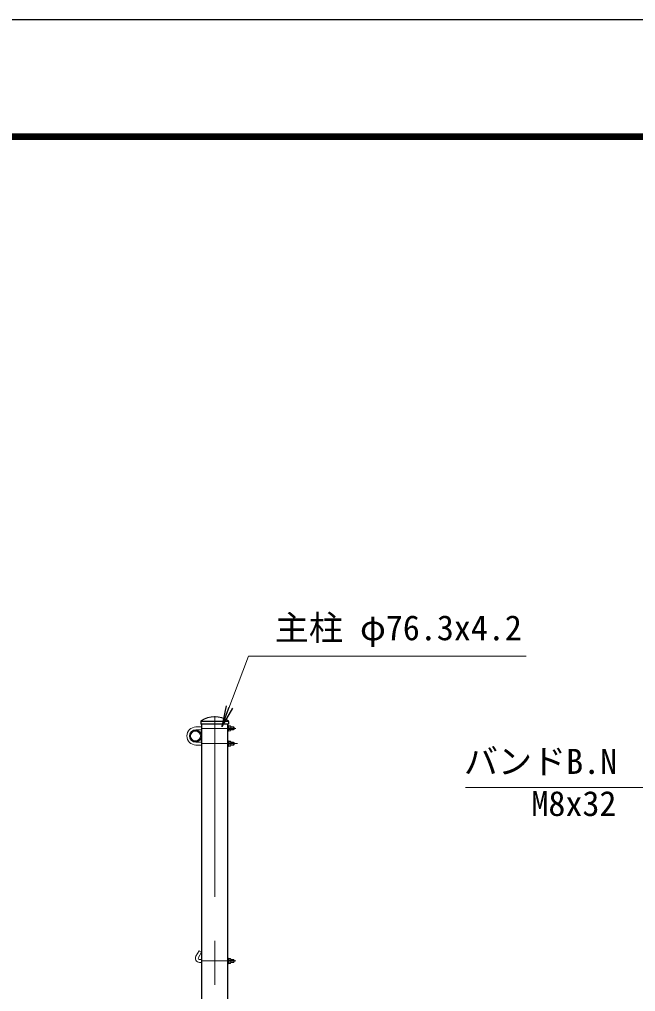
# Model space of a CAD drawing. Units: millimetres, scale not verified. Extents: x -6300 to 6300, y -4455 to 4455.
# Drawn here: x -878 to 900, y 1651 to 4455 of the extents above; entities that cross this region are included whole.
import ezdxf
from ezdxf.enums import TextEntityAlignment as Align

# ---------------------------------------------------------------- set-up
doc = ezdxf.new("R2010")
doc.units = ezdxf.units.MM
doc.header["$LTSCALE"] = 20
doc.linetypes.add('USER1', pattern=[50.8, 31.75, -6.35, 6.35, -6.35])
for name, color, linetype, lineweight in [('0-0_D-STR1', 1, 'Continuous', 25), ('0-1_D-STR3', 3, 'Continuous', 13), ('0-2_D-BMK', 2, 'USER1', 13), ('0-A_D-STR-TXT', 7, 'Continuous', 13), ('0-C_D-TTL', 7, 'Continuous', 25)]:
    doc.layers.add(name, color=color, linetype=linetype, lineweight=lineweight)
doc.layers.add('0-5_0', color=7, linetype='Continuous')
doc.styles.add('ＭＳ ゴシック', font='')
doc.styles.get('ＭＳ ゴシック').set_extended_font_data('MS Gothic')

# ---------------------------------------------------------------- blocks, each defined once
blk = doc.blocks.new('_Open')
at = {"layer": '0-5_0'}
blk.add_line((-20, 3.333), (0, 0), dxfattribs=at)
blk.add_lwpolyline([(-20, -3.333), (0, 0), (-20, 0)], dxfattribs=at)

msp = doc.modelspace()

# ---------------------------------------------------------------- linework, layer by layer
at = {"layer": '0-0_D-STR1'}
for p, q in [((-354.83, 2430.39), (-354.83, 2422.34)), ((-274.63, 2430.34), (-354.83, 2430.34)), ((-274.63, 2422.34), (-354.83, 2422.34)), ((-274.63, 2430.39), (-274.63, 2422.34))]:
    msp.add_line(p, q, dxfattribs=at)
msp.add_lwpolyline([(-352.88, 2422.34), (-352.88, -2124.66), (-276.58, -2124.66), (-276.58, 2422.34)], dxfattribs=at)
for radius in [17, 14.7]:
    msp.add_circle((-369.88, 2388.34), radius, dxfattribs=at)
for centre, radius, start, end in [((-314.73, 2371.03), 72.31, 56.96759, 123.03241), ((-353.33, 2430.39), 1.5, 123.03241, 180), ((-276.13, 2430.39), 1.5, 0, 56.96759)]:
    msp.add_arc(centre, radius, start, end, dxfattribs=at)
at = {"layer": '0-1_D-STR3'}
for p, q in [((-368.88, 2414.34), (-352.88, 2414.34)), ((-276.58, 2418.34), (-274.98, 2418.34)), ((-274.98, 2418.34), (-274.98, 2402.34)), ((-274.98, 2417.84), (-269.18, 2417.84)), ((-269.18, 2414.09), (-274.98, 2414.09)), ((-268.48, 2416.26), (-268.48, 2404.69)), ((-268.48, 2414.34), (-260.08, 2414.34)), ((-268.48, 2413.64), (-259.38, 2413.64)), ((-258.88, 2413.14), (-258.88, 2407.54)), ((-368.88, 2406.34), (-352.88, 2406.34)), ((-269.18, 2406.59), (-274.98, 2406.59)), ((-274.98, 2402.84), (-269.18, 2402.84)), ((-268.48, 2407.04), (-259.38, 2407.04)), ((-268.48, 2406.34), (-260.08, 2406.34)), ((-260.08, 2406.34), (-258.88, 2407.54)), ((-368.88, 2370.34), (-352.88, 2370.34)), ((-368.88, 2362.34), (-352.88, 2362.34)), ((-276.58, 2374.34), (-274.98, 2374.34)), ((-274.98, 2374.34), (-274.98, 2358.34)), ((-274.98, 2373.84), (-269.18, 2373.84)), ((-269.18, 2370.09), (-274.98, 2370.09)), ((-269.18, 2362.59), (-274.98, 2362.59)), ((-274.98, 2358.84), (-269.18, 2358.84)), ((-268.48, 2372.26), (-268.48, 2360.69)), ((-268.48, 2370.34), (-260.08, 2370.34)), ((-268.48, 2369.64), (-259.38, 2369.64)), ((-268.48, 2363.04), (-259.38, 2363.04)), ((-268.48, 2362.34), (-260.08, 2362.34)), ((-260.08, 2362.34), (-258.88, 2363.54)), ((-258.88, 2369.14), (-258.88, 2363.54)), ((-359.81, 1768.93), (-368.81, 1753.34)), ((-359.81, 1768.93), (-368.81, 1753.34)), ((-352.88, 1764.93), (-359.81, 1768.93)), ((-352.88, 1764.93), (-359.81, 1768.93)), ((-352.88, 1764.93), (-361.88, 1749.34)), ((-352.88, 1764.93), (-361.88, 1749.34)), ((-358.41, 1743.34), (-352.88, 1743.34)), ((-358.41, 1743.34), (-352.88, 1743.34)), ((-276.58, 1747.34), (-274.98, 1747.34)), ((-274.98, 1747.34), (-274.98, 1731.34)), ((-274.98, 1746.84), (-269.18, 1746.84)), ((-274.98, 1746.84), (-269.18, 1746.84)), ((-269.18, 1743.09), (-274.98, 1743.09)), ((-269.18, 1743.09), (-274.98, 1743.09)), ((-268.48, 1745.26), (-268.48, 1733.69)), ((-268.48, 1745.26), (-268.48, 1733.69)), ((-268.48, 1743.34), (-259.61, 1743.34)), ((-268.48, 1743.34), (-259.61, 1743.34)), ((-268.48, 1742.64), (-258.91, 1742.64)), ((-268.48, 1742.64), (-258.91, 1742.64)), ((-259.61, 1743.34), (-259.61, 1735.34)), ((-258.41, 1742.14), (-259.61, 1743.34)), ((-258.41, 1742.14), (-258.41, 1736.54)), ((-258.41, 1742.14), (-258.41, 1736.54)), ((-258.41, 1742.14), (-258.41, 1736.54)), ((-258.41, 1742.14), (-258.41, 1736.54)), ((-358.41, 1735.34), (-352.88, 1735.34)), ((-358.41, 1735.34), (-352.88, 1735.34)), ((-269.18, 1735.59), (-274.98, 1735.59)), ((-269.18, 1735.59), (-274.98, 1735.59)), ((-274.98, 1731.84), (-269.18, 1731.84)), ((-274.98, 1731.84), (-269.18, 1731.84)), ((-268.48, 1736.04), (-258.91, 1736.04)), ((-268.48, 1736.04), (-258.91, 1736.04)), ((-268.48, 1735.34), (-259.61, 1735.34)), ((-268.48, 1735.34), (-259.61, 1735.34)), ((-259.61, 1735.34), (-258.41, 1736.54)), ((-259.61, 1735.34), (-258.41, 1736.54))]:
    msp.add_line(p, q, dxfattribs=at)
for points in [[(-276.58, 2418.34), (-276.58, 2402.34), (-274.98, 2402.34)], [(-258.88, 2413.14), (-260.08, 2414.34), (-260.08, 2406.34)], [(-276.58, 2374.34), (-276.58, 2358.34), (-274.98, 2358.34)], [(-258.88, 2369.14), (-260.08, 2370.34), (-260.08, 2362.34)], [(-276.58, 1747.34), (-276.58, 1731.34), (-274.98, 1731.34)], [(-258.41, 1742.14), (-259.61, 1743.34), (-259.61, 1735.34)]]:
    msp.add_lwpolyline(points, dxfattribs=at)
for centre, radius, start, end in [((-368.88, 2388.34), 26, 90, 270), ((-271.28, 2415.96), 2.81, 318.21899, 41.78101), ((-278.87, 2410.34), 10.39, 338.85295, 21.14705), ((-368.88, 2388.34), 18, 90, 270), ((-368.88, 2388.34), 18, 90, 270), ((-271.34, 2404.71), 2.86, 319.0514, 40.9486), ((-271.28, 2371.96), 2.81, 318.21899, 41.78101), ((-278.87, 2366.34), 10.39, 338.85295, 21.14705), ((-271.34, 2360.71), 2.86, 319.0514, 40.9486), ((-358.41, 1747.34), 12, 150, 270), ((-358.41, 1747.34), 12, 150, 270), ((-358.41, 1747.34), 4, 150, 270), ((-358.41, 1747.34), 4, 150, 270), ((-271.28, 1744.96), 2.81, 318.21899, 41.78101), ((-271.28, 1744.96), 2.81, 318.21899, 41.78101), ((-278.87, 1739.34), 10.39, 338.85295, 21.14705), ((-278.87, 1739.34), 10.39, 338.85295, 21.14705), ((-271.34, 1733.71), 2.86, 319.0514, 40.9486), ((-271.34, 1733.71), 2.86, 319.0514, 40.9486)]:
    msp.add_arc(centre, radius, start, end, dxfattribs=at)
at = {"layer": '0-2_D-BMK'}
for p, q in [((-314.73, -2139.66), (-314.73, 2445.34)), ((-352.88, 2410.34), (-253.48, 2410.34)), ((-352.88, 2366.34), (-249.28, 2366.34)), ((-352.88, 1739.34), (-253.52, 1739.34))]:
    msp.add_line(p, q, dxfattribs=at)
at = {"layer": '0-A_D-STR-TXT'}
for points in [[(584.36, 2618.84), (-217.66, 2618.84), (-293.05, 2417.57)], [(409.4, 2240.05), (922.08, 2240.05), (1017.17, 2401.73)]]:
    msp.add_lwpolyline(points, dxfattribs=at)
at = {"layer": '0-C_D-TTL', "color": 2}
msp.add_lwpolyline([(-6299.52, 4455.34), (6300.48, 4455.34), (6300.48, -4454.66), (-6299.52, -4454.66)], close=True, dxfattribs=at)
at = {"layer": '0-C_D-TTL'}
for points in [[(-5894.52, 4125.34), (5895.48, 4125.34), (5895.48, -4124.66), (-5894.52, -4124.66)], [(-5890.77, 4121.59), (5891.73, 4121.59), (5891.73, -4120.91), (-5890.77, -4120.91)], [(-5887.02, 4117.84), (5887.98, 4117.84), (5887.98, -4117.16), (-5887.02, -4117.16)], [(-5883.27, 4114.09), (5884.23, 4114.09), (5884.23, -4113.41), (-5883.27, -4113.41)], [(-5879.52, 4110.34), (5880.48, 4110.34), (5880.48, -4109.66), (-5879.52, -4109.66)]]:
    msp.add_lwpolyline(points, close=True, dxfattribs=at)

# ---------------------------------------------------------------- block references
at = {"layer": '0-A_D-STR-TXT', "xscale": 3, "yscale": 3, "rotation": 249.46512}
msp.add_blockref('_Open', (-293.75, 2415.69), dxfattribs=at)

# ---------------------------------------------------------------- texts
at = {"layer": '0-A_D-STR-TXT', "style": 'ＭＳ ゴシック'}
for s, p in [('主柱 φ76.3x4.2', (-141.27, 2642.86)), ('バンドB.N', (404.45, 2257.41)), ('M8x32', (599.37, 2135.88))]:
    msp.add_text(s, height=72.14, dxfattribs=at).set_placement(p, align=Align.BOTTOM_LEFT)

doc.saveas('drawing.dxf')
